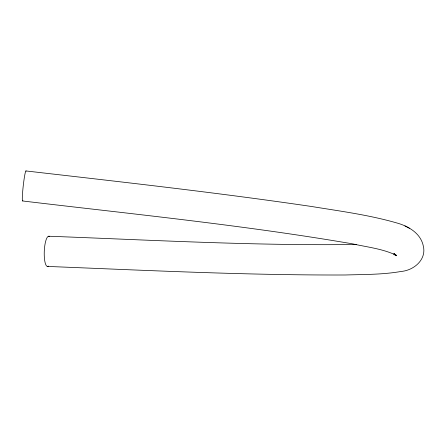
<?xml version="1.0" encoding="UTF-8"?>
<svg xmlns="http://www.w3.org/2000/svg" width="446" height="446" viewBox="0 0 446 446"><rect width="100%" height="100%" fill="white"/><g stroke="black" fill="none" stroke-linecap="round" stroke-linejoin="round"><path stroke-width="0.67" d="M356.488 244.486C253.83 245.846 151.227 240.032 48.681 236.229M47.566 266.435C146.806 270.354 246.08 275.338 345.427 274.987C364.008 274.418 382.757 274.703 401.132 271.452C413.609 270.46 426.605 259.834 423.354 246.225C420.823 233.303 408.391 226.1 396.617 222.905C368.853 214.905 340.097 211.148 311.642 206.504C216.684 192.527 121.267 181.935 25.929 170.941M22.634 200.973C132.763 214.119 243.276 225.124 352.641 243.867C367.392 247.168 382.969 248.773 396.7 255.48L394.665 254.398L396.399 255.753L394.403 253.925L395.424 255.402L394.336 253.807M409.406 228.263L404.935 225.921M394.459 253.991L395.424 255.402M393.913 253.456L393.996 254.8M22.885 200.577A15.119 1.043 -83.6 0 1 23.17 186.495A15.119 1.043 -83.6 0 1 26.108 171.13M48.352 266.078A15.119 3.841 -87.5 0 1 44.266 251.65A15.119 3.841 -87.5 0 1 49.411 236.464"/></g></svg>
